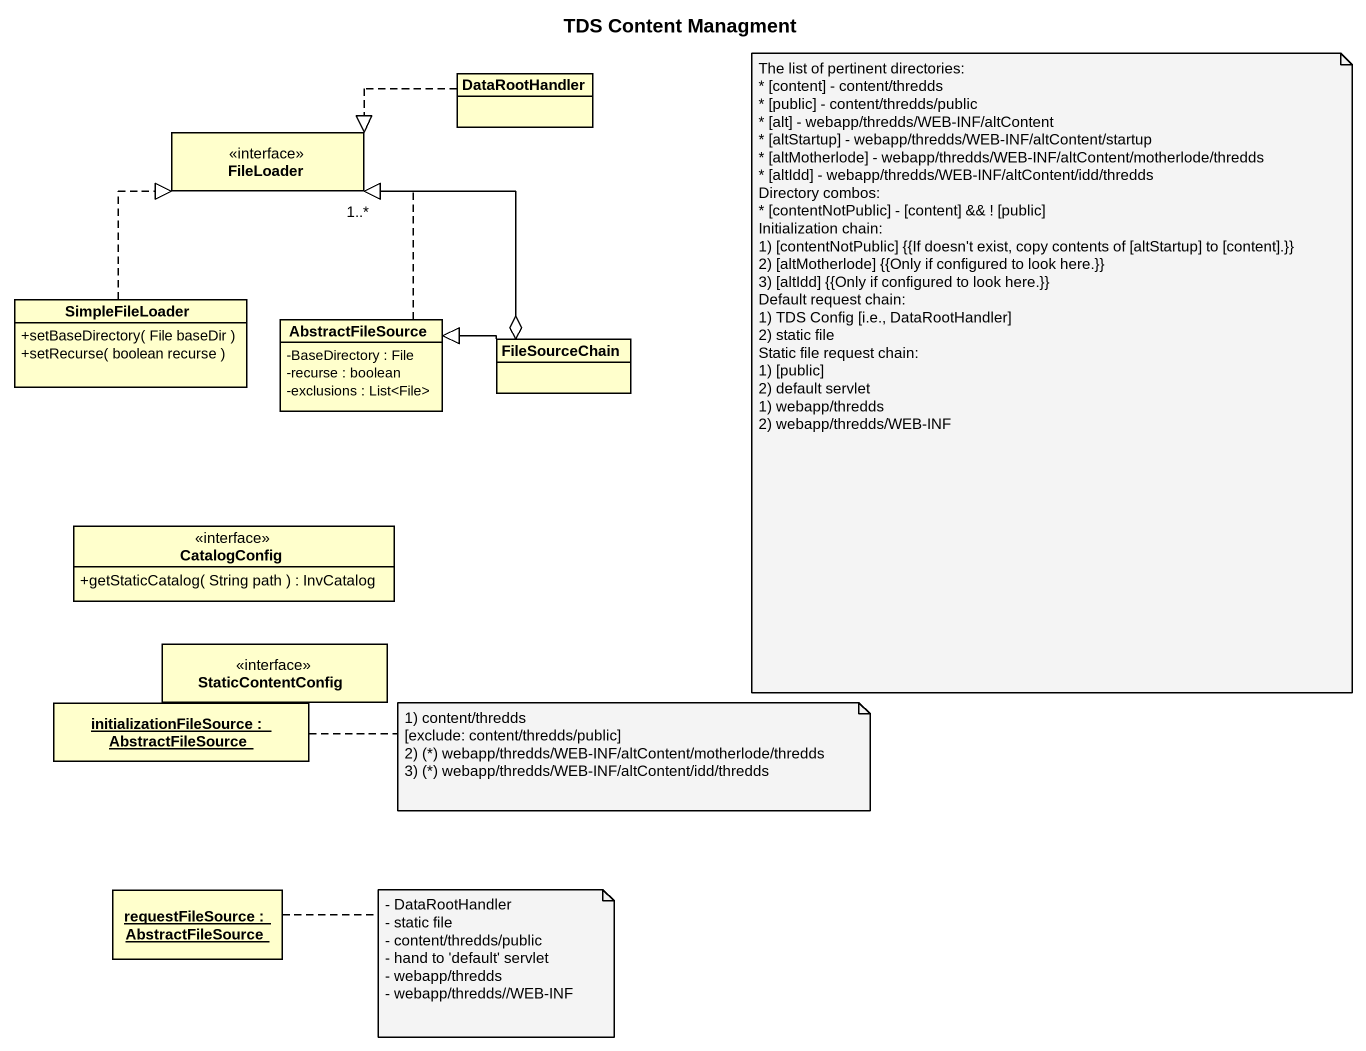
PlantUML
@startuml
title TDS Content Managment
hide circle
hide empty members
skinparam classAttributeIconSize 0
class DataRootHandler
interface FileLoader
class SimpleFileLoader {
  +setBaseDirectory( File baseDir )
  +setRecurse( boolean recurse )
}
class AbstractFileSource {
  -BaseDirectory : File
  -recurse : boolean
  -exclusions : List<File>
}
class FileSourceChain
interface CatalogConfig {
  +getStaticCatalog( String path ) : InvCatalog
}
interface StaticContentConfig
object "initializationFileSource : AbstractFileSource" as initializationFileSource
object "requestFileSource : AbstractFileSource" as requestFileSource
DataRootHandler .left.|> FileLoader
SimpleFileLoader .up.|> FileLoader
AbstractFileSource .up.|> FileLoader
FileSourceChain o-up-> "1..*" FileLoader
FileSourceChain -left-|> AbstractFileSource
note as N1
  The list of pertinent directories:
  * [content] - content/thredds
  * [public] - content/thredds/public
  * [alt] - webapp/thredds/WEB-INF/altContent
  * [altStartup] - webapp/thredds/WEB-INF/altContent/startup
  * [altMotherlode] - webapp/thredds/WEB-INF/altContent/motherlode/thredds
  * [altIdd] - webapp/thredds/WEB-INF/altContent/idd/thredds
  Directory combos:
  * [contentNotPublic] - [content] && ! [public]
  Initialization chain:
  1) [contentNotPublic] {{If doesn't exist, copy contents of [altStartup] to [content].}}
  2) [altMotherlode] {{Only if configured to look here.}}
  3) [altIdd] {{Only if configured to look here.}}
  Default request chain:
  1) TDS Config [i.e., DataRootHandler]
  2) static file
  Static file request chain:
  1) [public]
  2) default servlet
  1) webapp/thredds
  2) webapp/thredds/WEB-INF
end note
note right of initializationFileSource
  1) content/thredds
  [exclude: content/thredds/public]
  2) (*) webapp/thredds/WEB-INF/altContent/motherlode/thredds
  3) (*) webapp/thredds/WEB-INF/altContent/idd/thredds
end note
note right of requestFileSource
  - DataRootHandler
  - static file
  - content/thredds/public
  - hand to 'default' servlet
  - webapp/thredds
  - webapp/thredds//WEB-INF
end note
@enduml
